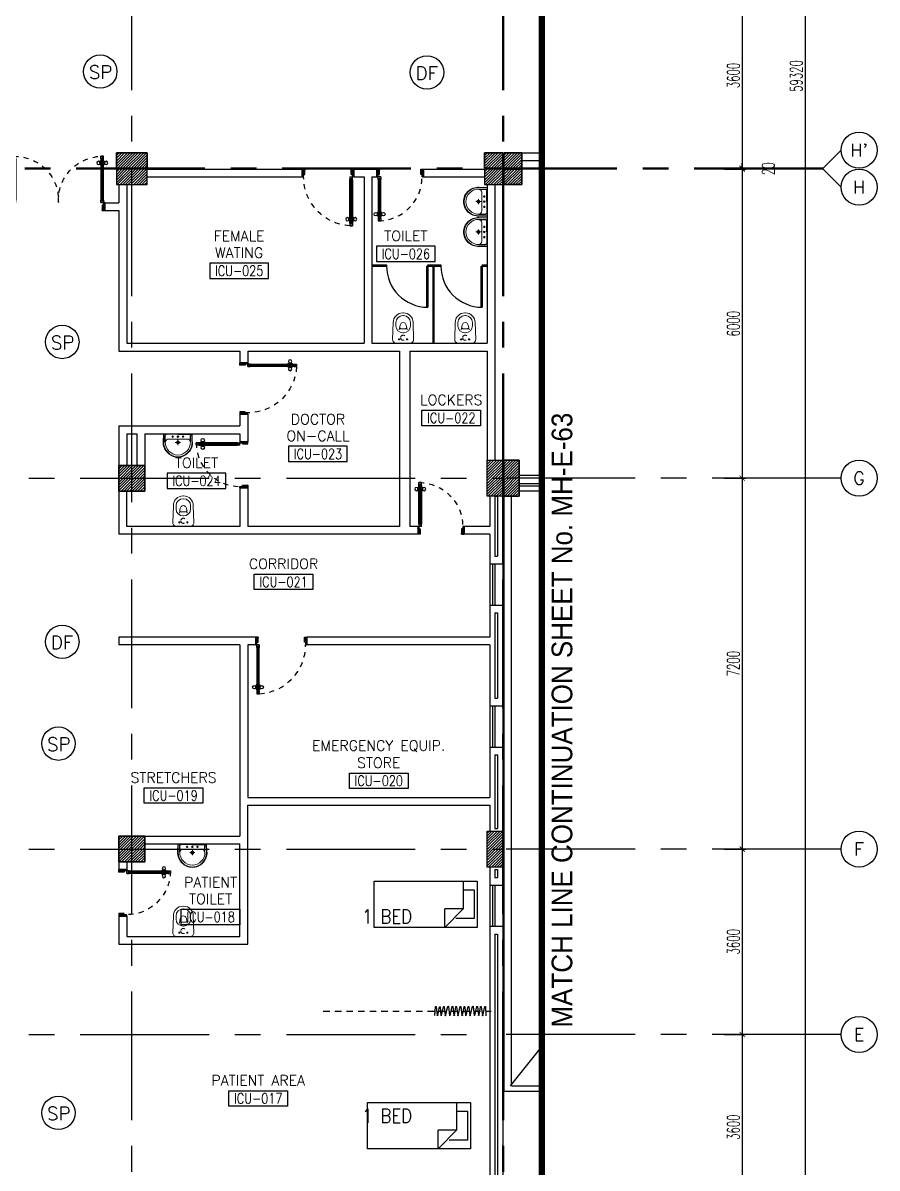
# Model space of a CAD drawing. Extents: x -0.4 to 91.9, y -1.1 to 78.4.
# Drawn here: x 75.28 to 91.86, y 13.96 to 36.19 of the extents above; entities that cross this region are included whole.
import ezdxf
from ezdxf.enums import TextEntityAlignment as Align

# ---------------------------------------------------------------- set-up
doc = ezdxf.new("R2010")
doc.units = 0
doc.header["$MEASUREMENT"] = 0
doc.header["$PDMODE"] = 34
for name, pattern in [('CENTER2', [1.125, 0.75, -0.125, 0.125, -0.125]), ('CENTERX2', [4, 2.5, -0.5, 0.5, -0.5]), ('DASHED', [0.75, 0.5, -0.25]), ('HIDDEN', [0.375, 0.25, -0.125]), ('HIDDEN2', [0.1875, 0.125, -0.0625])]:
    doc.linetypes.add(name, pattern=pattern)
doc.layers.get('0').update_dxf_attribs({"color": 11, "linetype": 'CONTINUOUS'})
doc.layers.get('DEFPOINTS').update_dxf_attribs({"color": 11, "linetype": 'CONTINUOUS'})
for name, color, linetype in [('A_CUBICLE_CURTAINS', 11, 'HIDDEN'), ('AX-CR', 11, 'CONTINUOUS'), ('AX-DIM', 11, 'CONTINUOUS'), ('AX-TXT', 11, 'CONTINUOUS'), ('AXES', 11, 'CENTERX2'), ('COL', 11, 'CONTINUOUS'), ('D_CURTAIN', 11, 'HIDDEN'), ('DOOR', 11, 'CONTINUOUS'), ('E-CLCK', 4, 'CONTINUOUS'), ('E-PA', 4, 'CONTINUOUS'), ('ELEV', 11, 'CONTINUOUS'), ('FIX', 11, 'CONTINUOUS'), ('FUR', 11, 'CONTINUOUS'), ('HAT', 11, 'CONTINUOUS'), ('INSUL', 11, 'CONTINUOUS'), ('PART', 11, 'CONTINUOUS'), ('RM-BOX', 11, 'CONTINUOUS'), ('RM-NAME', 11, 'CONTINUOUS'), ('RM-NO', 11, 'CONTINUOUS'), ('ROOF', 11, 'CONTINUOUS'), ('RS20', 11, 'CONTINUOUS'), ('SHAFT', 11, 'CONTINUOUS'), ('TXT1', 3, 'CONTINUOUS'), ('WALL', 11, 'CONTINUOUS'), ('WIN', 11, 'CONTINUOUS')]:
    doc.layers.add(name, color=color, linetype=linetype)
doc.styles.add('ROMANS', font='ROMANS.shx', dxfattribs={"width": 0.6})
doc.styles.add('RS20', font='ROMANS.shx', dxfattribs={"height": 0.2})
doc.styles.add('TTXT', font='swisse.ttf', dxfattribs={"width": 0.6})
doc.dimstyles.new('STANDARD in', dxfattribs={"dimtxt": 0.24, "dimasz": 0.1, "dimexe": 0.07, "dimexo": 0.05, "dimgap": 0.05, "dimtad": 1, "dimdec": 0, "dimlfac": 1000, "dimzin": 0, "dimdsep": 46, "dimtxsty": 'ROMANS', "dimblk": 'ARCHTICK', "dimcen": 0.05, "dimdle": 0.05, "dimclrd": 7, "dimclre": 7, "dimclrt": 2, "dimadec": 0, "dimazin": 0, "dimtfac": 1, "dimtdec": 0, "dimtmove": 2, "dimatfit": 3, "dimldrblk": 'ARCHTICK', "dimfxl": 0, "dimtolj": 1, "dimtzin": 0, "dimarcsym": 0})

# ---------------------------------------------------------------- blocks, each defined once
blk = doc.blocks.new('*X20')
at = {"color": 0}
for p, q in [((84179, 132651), (84678, 133150)), ((84179, 132704), (84625, 133150)), ((84179, 132757), (84571, 133150)), ((84179, 132810), (84518, 133150)), ((84179, 132864), (84465, 133150)), ((84179, 132917), (84412, 133150)), ((84179, 132970), (84359, 133150)), ((84179, 133023), (84306, 133150)), ((84179, 133076), (84253, 133150)), ((84179, 133129), (84200, 133150)), ((84231, 132650), (84679, 133098)), ((84284, 132650), (84679, 133045)), ((84337, 132650), (84679, 132992)), ((84390, 132650), (84679, 132939)), ((84443, 132650), (84679, 132886)), ((84496, 132650), (84679, 132833)), ((84549, 132650), (84679, 132780)), ((84602, 132650), (84679, 132727)), ((84655, 132650), (84679, 132674))]:
    blk.add_line(p, q, dxfattribs=at)
blk = doc.blocks.new('COL50')
at = {"layer": 'COL'}
blk.add_lwpolyline([(-250, 250), (-250, -250), (250, -250), (250, 250)], close=True, dxfattribs=at)
blk = doc.blocks.new('RM1')
at = {"layer": 'RM-BOX'}
blk.add_lwpolyline([(570, -200), (-570, -200), (-570, -500), (570, -500)], close=True, dxfattribs=at)
at = {"layer": 'RM-NAME', "style": 'ROMANS'}
for tag, p in [('ROOMNAME1', (0, 324)), ('ROOMNAME2', (0, 0))]:
    blk.add_attdef(tag, text='', height=200, dxfattribs=at).set_placement(p, align=Align.MIDDLE)
at = {"layer": 'RM-NO', "style": 'ROMANS', "width": 0.8}
blk.add_attdef('ROOMNO', text='', height=200, dxfattribs=at).set_placement((0, -350), align=Align.MIDDLE)
blk = doc.blocks.new('_ARCHTICK')
at = {"color": 0, "linetype": 'ByBlock', "const_width": 0.15}
blk.add_lwpolyline([(-0.5, -0.5), (0.5, 0.5)], dxfattribs=at)
blk = doc.blocks.new('*D144')
at = {"layer": 'AX-DIM', "color": 7, "lineweight": -2, "ltscale": 0.3}
for p, q in [((88.617, 64.82), (90.53, 64.82)), ((90.46, 64.87), (90.46, 5.45)), ((86.18, 5.5), (90.53, 5.5))]:
    blk.add_line(p, q, dxfattribs=at)
at = {"layer": 'DEFPOINTS', "color": 0, "ltscale": 0.3}
for p in [(88.567, 64.82), (86.13, 5.5), (90.46, 5.5)]:
    blk.add_point(p, dxfattribs=at)
at = {"layer": 'AX-DIM', "color": 7, "lineweight": -2, "ltscale": 0.3, "xscale": 0.1, "yscale": 0.1, "zscale": 0.1}
for p, rotation in [((90.46, 64.82), 90), ((90.46, 5.5), 270)]:
    blk.add_blockref('_ARCHTICK', p, dxfattribs=dict(at, rotation=rotation))
at = {"layer": 'AX-DIM', "color": 2, "ltscale": 0.3, "insert": (90.29, 35.16), "char_height": 0.24, "attachment_point": 5, "rotation": 90, "style": 'ROMANS'}
blk.add_mtext('\\A1;59320', dxfattribs=at)
blk = doc.blocks.new('*D138')
at = {"layer": 'AX-DIM', "color": 7, "lineweight": -2, "ltscale": 0.3}
for p, q in [((88.89, 27.35), (89.31, 27.35)), ((89.24, 27.4), (89.24, 20.1)), ((88.89, 20.15), (89.31, 20.15))]:
    blk.add_line(p, q, dxfattribs=at)
at = {"layer": 'DEFPOINTS', "color": 0, "ltscale": 0.3}
for p in [(88.84, 27.35), (88.84, 20.15), (89.24, 20.15)]:
    blk.add_point(p, dxfattribs=at)
at = {"layer": 'AX-DIM', "color": 7, "lineweight": -2, "ltscale": 0.3, "xscale": 0.1, "yscale": 0.1, "zscale": 0.1}
for p, rotation in [((89.24, 27.35), 90), ((89.24, 20.15), 270)]:
    blk.add_blockref('_ARCHTICK', p, dxfattribs=dict(at, rotation=rotation))
at = {"layer": 'AX-DIM', "color": 2, "ltscale": 0.3, "insert": (89.07, 23.75), "char_height": 0.24, "attachment_point": 5, "rotation": 90, "style": 'ROMANS'}
blk.add_mtext('\\A1;7200', dxfattribs=at)
blk = doc.blocks.new('AXR')
at = {"layer": 'AX-CR'}
blk.add_circle((350, 0), 350, dxfattribs=at)
at = {"layer": 'AX-TXT', "style": 'ROMANS'}
blk.add_attdef('AX', text='', height=250, dxfattribs=at).set_placement((350, 0), align=Align.MIDDLE)
blk = doc.blocks.new('*D137')
at = {"layer": 'AX-DIM', "color": 7, "lineweight": -2, "ltscale": 0.3}
for p, q in [((88.89, 20.15), (89.31, 20.15)), ((89.24, 20.2), (89.24, 16.5)), ((88.89, 16.55), (89.31, 16.55))]:
    blk.add_line(p, q, dxfattribs=at)
at = {"layer": 'DEFPOINTS', "color": 0, "ltscale": 0.3}
for p in [(88.84, 20.15), (88.84, 16.55), (89.24, 16.55)]:
    blk.add_point(p, dxfattribs=at)
at = {"layer": 'AX-DIM', "color": 7, "lineweight": -2, "ltscale": 0.3, "xscale": 0.1, "yscale": 0.1, "zscale": 0.1}
for p, rotation in [((89.24, 20.15), 90), ((89.24, 16.55), 270)]:
    blk.add_blockref('_ARCHTICK', p, dxfattribs=dict(at, rotation=rotation))
at = {"layer": 'AX-DIM', "color": 2, "ltscale": 0.3, "insert": (89.07, 18.35), "char_height": 0.24, "attachment_point": 5, "rotation": 90, "style": 'ROMANS'}
blk.add_mtext('\\A1;3600', dxfattribs=at)
blk = doc.blocks.new('*D136')
at = {"layer": 'AX-DIM', "color": 7, "lineweight": -2, "ltscale": 0.3}
for p, q in [((88.89, 16.55), (89.31, 16.55)), ((89.24, 16.6), (89.24, 12.9)), ((88.89, 12.95), (89.31, 12.95))]:
    blk.add_line(p, q, dxfattribs=at)
at = {"layer": 'DEFPOINTS', "color": 0, "ltscale": 0.3}
for p in [(88.84, 16.55), (88.84, 12.95), (89.24, 12.95)]:
    blk.add_point(p, dxfattribs=at)
at = {"layer": 'AX-DIM', "color": 7, "lineweight": -2, "ltscale": 0.3, "xscale": 0.1, "yscale": 0.1, "zscale": 0.1}
for p, rotation in [((89.24, 16.55), 90), ((89.24, 12.95), 270)]:
    blk.add_blockref('_ARCHTICK', p, dxfattribs=dict(at, rotation=rotation))
at = {"layer": 'AX-DIM', "color": 2, "ltscale": 0.3, "insert": (89.07, 14.75), "char_height": 0.24, "attachment_point": 5, "rotation": 90, "style": 'ROMANS'}
blk.add_mtext('\\A1;3600', dxfattribs=at)
blk = doc.blocks.new('*D135')
at = {"layer": 'AX-DIM', "color": 7, "lineweight": -2, "ltscale": 0.3}
for p, q in [((88.89, 36.97), (89.31, 36.97)), ((89.24, 37.02), (89.24, 33.32)), ((88.89, 33.37), (89.31, 33.37))]:
    blk.add_line(p, q, dxfattribs=at)
at = {"layer": 'DEFPOINTS', "color": 0, "ltscale": 0.3}
for p in [(88.84, 36.97), (88.84, 33.37), (89.24, 33.37)]:
    blk.add_point(p, dxfattribs=at)
at = {"layer": 'AX-DIM', "color": 7, "lineweight": -2, "ltscale": 0.3, "xscale": 0.1, "yscale": 0.1, "zscale": 0.1}
for p, rotation in [((89.24, 36.97), 90), ((89.24, 33.37), 270)]:
    blk.add_blockref('_ARCHTICK', p, dxfattribs=dict(at, rotation=rotation))
at = {"layer": 'AX-DIM', "color": 2, "ltscale": 0.3, "insert": (89.07, 35.17), "char_height": 0.24, "attachment_point": 5, "rotation": 90, "style": 'ROMANS'}
blk.add_mtext('\\A1;3600', dxfattribs=at)
blk = doc.blocks.new('*D134')
at = {"layer": 'AX-DIM', "color": 7, "lineweight": -2, "ltscale": 0.3}
for p, q in [((88.891, 33.37), (89.311, 33.37)), ((89.241, 33.37), (89.241, 33.47)), ((89.241, 33.37), (89.241, 33.35)), ((88.891, 33.35), (89.311, 33.35)), ((89.241, 33.35), (89.241, 33.25))]:
    blk.add_line(p, q, dxfattribs=at)
at = {"layer": 'DEFPOINTS', "color": 0, "ltscale": 0.3}
for p in [(88.841, 33.37), (88.841, 33.35), (89.241, 33.35)]:
    blk.add_point(p, dxfattribs=at)
at = {"layer": 'AX-DIM', "color": 7, "lineweight": -2, "ltscale": 0.3, "xscale": 0.1, "yscale": 0.1, "zscale": 0.1}
for p, rotation in [((89.241, 33.37), 270), ((89.241, 33.35), 90)]:
    blk.add_blockref('_ARCHTICK', p, dxfattribs=dict(at, rotation=rotation))
at = {"layer": 'AX-DIM', "color": 2, "ltscale": 0.3, "insert": (89.746, 33.36), "char_height": 0.24, "attachment_point": 5, "rotation": 90, "style": 'ROMANS'}
blk.add_mtext('\\A1;20', dxfattribs=at)
blk = doc.blocks.new('*D133')
at = {"layer": 'AX-DIM', "color": 7, "lineweight": -2, "ltscale": 0.3}
for p, q in [((89.24, 33.4), (89.24, 27.3)), ((88.89, 33.35), (89.31, 33.35)), ((88.89, 27.35), (89.31, 27.35))]:
    blk.add_line(p, q, dxfattribs=at)
at = {"layer": 'DEFPOINTS', "color": 0, "ltscale": 0.3}
for p in [(88.84, 33.35), (88.84, 27.35), (89.24, 27.35)]:
    blk.add_point(p, dxfattribs=at)
at = {"layer": 'AX-DIM', "color": 7, "lineweight": -2, "ltscale": 0.3, "xscale": 0.1, "yscale": 0.1, "zscale": 0.1}
for p, rotation in [((89.24, 33.35), 90), ((89.24, 27.35), 270)]:
    blk.add_blockref('_ARCHTICK', p, dxfattribs=dict(at, rotation=rotation))
at = {"layer": 'AX-DIM', "color": 2, "ltscale": 0.3, "insert": (89.07, 30.35), "char_height": 0.24, "attachment_point": 5, "rotation": 90, "style": 'ROMANS'}
blk.add_mtext('\\A1;6000', dxfattribs=at)
blk = doc.blocks.new('A$C272A55A0')
at = {"layer": 'DOOR', "color": 0, "linetype": 'ByBlock'}
for p, q in [((0, 900), (0, 1050)), ((50, 1050), (0, 1050)), ((0, 900), (25, 900)), ((25, 950), (50, 950)), ((25, 900), (25, 950)), ((75, 900), (25, 900)), ((25, 850), (25, 900)), ((50, 950), (50, 1050)), ((75, 900), (75, 850)), ((1725, 900), (1775, 900)), ((1725, 900), (1725, 850)), ((1750, 950), (1750, 1050)), ((1750, 1050), (1800, 1050)), ((1775, 950), (1750, 950)), ((1775, 900), (1775, 950)), ((1800, 900), (1775, 900)), ((1775, 850), (1775, 900)), ((1800, 1050), (1800, 900)), ((42, 850), (25, 850)), ((58, 870), (42, 870)), ((42, 870), (42, 850)), ((58, 850), (58, 870)), ((75, 850), (58, 850)), ((1725, 850), (1742, 850)), ((1742, 870), (1758, 870)), ((1742, 850), (1742, 870)), ((1758, 870), (1758, 850)), ((1758, 850), (1775, 850)), ((25, 50), (42, 50)), ((25, 50), (25, 0)), ((25, 0), (75, 0)), ((75, 0), (25, 0)), ((42, 50), (42, 30)), ((42, 30), (58, 30)), ((58, 50), (75, 50)), ((58, 50), (58, 30)), ((75, 50), (75, 0)), ((1718, 160), (1709, 160)), ((1709, 95), (1709, 160)), ((1718, 95), (1709, 95)), ((1725, 173), (1718, 173)), ((1718, 173), (1718, 83)), ((1718, 95), (1718, 160)), ((1725, 83), (1718, 83)), ((1742, 50), (1725, 50)), ((1725, 50), (1725, 0)), ((1775, 0), (1725, 0)), ((1725, 0), (1775, 0)), ((1742, 50), (1742, 30)), ((1758, 30), (1742, 30)), ((1775, 50), (1758, 50)), ((1758, 50), (1758, 30)), ((1775, 173), (1782, 173)), ((1775, 83), (1782, 83)), ((1775, 50), (1775, 0)), ((1782, 173), (1782, 83)), ((1782, 160), (1791, 160)), ((1782, 95), (1782, 160)), ((1782, 95), (1791, 95)), ((1791, 95), (1791, 160))]:
    blk.add_line(p, q, dxfattribs=at)
at = {"layer": 'DOOR', "color": 9, "linetype": 'ByBlock'}
for p, q in [((50, 1050), (0, 1010)), ((50, 1050), (0, 937)), ((50, 1050), (37, 950)), ((1750, 1050), (1800, 1010)), ((1750, 1050), (1800, 937)), ((1750, 1050), (1763, 950))]:
    blk.add_line(p, q, dxfattribs=at)
at = {"layer": 'DOOR', "linetype": 'ByBlock'}
for p, q in [((25, 850), (25, 50)), ((42, 850), (42, 50)), ((58, 850), (58, 50)), ((75, 50), (75, 850)), ((1725, 50), (1725, 850)), ((1742, 850), (1742, 50)), ((1758, 850), (1758, 50)), ((1775, 850), (1775, 50))]:
    blk.add_line(p, q, dxfattribs=at)
at = {"layer": 'DOOR', "color": 0, "linetype": 'ByBlock'}
for centre in [(1676, 128), (1824, 128)]:
    blk.add_circle(centre, 32.4, dxfattribs=at)
at = {"layer": 'DOOR', "color": 9, "linetype": 'ByBlock'}
for centre, radius, start, end in [((50, 1050), 54.4, 203.2074, 270), ((50, 1050), 74.4, 227.7764, 270), ((50, 1050), 94.4, 238.0182, 270), ((50, 1050), 114, 244.0838, 257.3774), ((50, 1050), 134, 248.1598, 259.28), ((50, 1050), 154, 251.1053, 256.2858), ((50, 1050), 34.4, 180, 270), ((50, 1050), 14.4, 180, 270), ((1750, 1050), 14.4, 270, 0), ((1750, 1050), 34.4, 270, 0), ((1750, 1050), 54.4, 270, 336.7926), ((1750, 1050), 74.4, 270, 312.2236), ((1750, 1050), 94.4, 270, 301.9818), ((1750, 1050), 114, 282.6226, 295.9162), ((1750, 1050), 134, 280.72, 291.8402), ((1750, 1050), 154, 283.7142, 288.8947)]:
    blk.add_arc(centre, radius, start, end, dxfattribs=at)
at = {"layer": 'DOOR', "linetype": 'HIDDEN', "ltscale": 0.5}
for centre, start, end in [((50, 851), 268.3174, 3.2965), ((1750, 851), 176.7035, 271.6826)]:
    blk.add_arc(centre, 851, start, end, dxfattribs=at)
at = {"layer": 'WALL', "linetype": 'ByBlock'}
blk.add_line((1800, 900), (1800, 1050), dxfattribs=at)
blk = doc.blocks.new('DOOR90')
at = {"layer": 'DOOR', "color": 0, "linetype": 'ByBlock'}
for p, q in [((-150, 0), (-150, -25)), ((-150, 0), (0, 0)), ((0, -50), (0, 0)), ((-1000, -25), (-1000, -75)), ((-1000, -75), (-1000, -25)), ((-950, -25), (-1000, -25)), ((-950, -75), (-1000, -75)), ((-970, -42), (-970, -58)), ((-950, -42), (-970, -42)), ((-950, -58), (-970, -58)), ((-950, -25), (-950, -42)), ((-950, -58), (-950, -75)), ((-918, -25), (-918, -18)), ((-828, -18), (-918, -18)), ((-918, -75), (-918, -82)), ((-828, -82), (-918, -82)), ((-905, -18), (-905, -9)), ((-905, -9), (-840, -9)), ((-905, -18), (-840, -18)), ((-905, -82), (-905, -91)), ((-905, -82), (-840, -82)), ((-905, -91), (-840, -91)), ((-840, -18), (-840, -9)), ((-840, -82), (-840, -91)), ((-828, -25), (-828, -18)), ((-828, -75), (-828, -82)), ((-200, -42), (-200, -25)), ((-200, -25), (-150, -25)), ((-180, -42), (-200, -42)), ((-200, -75), (-200, -58)), ((-200, -58), (-180, -58)), ((-150, -75), (-200, -75)), ((-180, -58), (-180, -42)), ((-150, -75), (-150, -25)), ((-150, -25), (-100, -25)), ((-100, -25), (-100, -50)), ((-100, -50), (0, -50)), ((-150, -900), (-150, -875)), ((-150, -875), (-100, -875)), ((-100, -850), (0, -850)), ((-100, -875), (-100, -850)), ((0, -850), (0, -900)), ((0, -900), (-150, -900)), ((-150, -900), (0, -900))]:
    blk.add_line(p, q, dxfattribs=at)
at = {"layer": 'DOOR', "color": 9, "linetype": 'ByBlock'}
for p, q in [((0, -50), (-114, 0)), ((0, -50), (-40, 0)), ((0, -50), (-100, -37)), ((0, -850), (-114, -900)), ((0, -850), (-100, -863)), ((0, -850), (-40, -900))]:
    blk.add_line(p, q, dxfattribs=at)
at = {"layer": 'DOOR', "linetype": 'ByBlock'}
for p, q in [((-200, -25), (-950, -25)), ((-200, -42), (-950, -42)), ((-200, -58), (-950, -58)), ((-950, -75), (-200, -75))]:
    blk.add_line(p, q, dxfattribs=at)
at = {"layer": 'DOOR', "color": 0, "linetype": 'ByBlock'}
for centre in [(-873, 24), (-873, -124)]:
    blk.add_circle(centre, 32.4, dxfattribs=at)
at = {"layer": 'DOOR', "color": 9, "linetype": 'ByBlock'}
for centre, radius, start, end in [((0, -50), 154, 161.1053, 166.2858), ((0, -50), 134, 158.1598, 169.28), ((0, -50), 94.4, 148.0182, 180), ((0, -50), 74.4, 137.7764, 180), ((0, -50), 114, 154.0838, 167.3774), ((0, -50), 54.4, 113.2074, 180), ((0, -50), 34.4, 90, 180), ((0, -50), 14.4, 90, 180), ((0, -850), 154, 193.7142, 198.8947), ((0, -850), 134, 190.72, 201.8402), ((0, -850), 94.4, 180, 211.9818), ((0, -850), 74.4, 180, 222.2236), ((0, -850), 54.4, 180, 246.7926), ((0, -850), 34.4, 180, 270), ((0, -850), 14.4, 180, 270)]:
    blk.add_arc(centre, radius, start, end, dxfattribs=at)
at = {"layer": 'DOOR', "linetype": 'HIDDEN', "ltscale": 0.5}
blk.add_arc((-150, -25), 850, 180, 270, dxfattribs=at)
blk = doc.blocks.new('*X29')
at = {"color": 0}
for p, q in [((215909, 139859), (216399, 140350)), ((215909, 139912), (216346, 140350)), ((215909, 139965), (216293, 140350)), ((215909, 140018), (216240, 140350)), ((215909, 140071), (216187, 140350)), ((215909, 140124), (216134, 140350)), ((215909, 140177), (216081, 140350)), ((215909, 140230), (216028, 140350)), ((215909, 140283), (215975, 140350)), ((215909, 140337), (215922, 140350)), ((215952, 139850), (216409, 140306)), ((216005, 139850), (216409, 140253)), ((216058, 139850), (216409, 140200)), ((216111, 139850), (216409, 140147)), ((216164, 139850), (216409, 140094)), ((216217, 139850), (216409, 140041)), ((216270, 139850), (216409, 139988)), ((216323, 139850), (216409, 139935)), ((216376, 139850), (216409, 139882))]:
    blk.add_line(p, q, dxfattribs=at)
blk = doc.blocks.new('C5')
at = {"layer": 'HAT', "linetype": 'ByBlock'}
h = blk.add_hatch(dxfattribs=at)
h.set_pattern_fill('ANSI31', color=256, scale=300, style=0)
h.set_pattern_definition([(45, (-223356.182, -51411.005), (-26.516504, 26.516504), [])])
h.paths.add_polyline_path([(300, 300), (0, 300), (0, 0), (300, 0)])
h.paths.add_polyline_path([(600, 300), (300, 300), (300, 0), (600, 0)])
at = {"layer": 'COL'}
blk.add_lwpolyline([(600, 300), (0, 300), (0, 0), (600, 0)], close=True, dxfattribs=at)
blk = doc.blocks.new('C7')
at = {"layer": 'HAT'}
h = blk.add_hatch(dxfattribs=at)
h.set_pattern_fill('ANSI31', color=256, scale=300, style=0)
h.set_pattern_definition([(45, (-248876.182, -51411.005), (-26.5165043, 26.5165043), [])])
h.paths.add_polyline_path([(350, 300), (250, 300), (0, 300), (0, 0), (350, 0)])
at = {"layer": 'COL'}
blk.add_lwpolyline([(0, 300), (0, 0), (350, 0), (350, 300)], close=True, dxfattribs=at)
blk = doc.blocks.new('C11')
at = {"layer": 'HAT'}
h = blk.add_hatch(dxfattribs=at)
h.set_pattern_fill('ANSI31', color=256, scale=300, style=0)
h.set_pattern_definition([(45, (-248556.182, -75061.005), (-26.5165043, 26.5165043), [])])
h.paths.add_polyline_path([(300, 700), (0, 700), (0, 350), (300, 350)])
h.paths.add_polyline_path([(300, 350), (0, 350), (0, 0), (300, 0)])
at = {"layer": 'COL'}
blk.add_lwpolyline([(300, 700), (300, 0), (0, 0), (0, 700)], close=True, dxfattribs=at)
blk = doc.blocks.new('C11D')
at = {"layer": 'COL', "linetype": 'ByBlock'}
for p in [(-320, 0), (0, 0)]:
    blk.add_blockref('C11', p, dxfattribs=at)
blk = doc.blocks.new('C')
at = {"layer": 'D_CURTAIN'}
for points in [[(0.229, 0.077), (0.229, 0.077, 0.848601), (0.219, 0.076), (0.202, -0.062, -0.855925), (0.192, -0.063), (0.167, 0.072, 0.866955), (0.157, 0.072), (0.144, -0.065, -0.843142), (0.134, -0.066), (0.099, 0.077, 0.845318), (0.089, 0.076), (0.076, -0.066, -0.842227), (0.066, -0.067), (0.029, 0.079, 0.837896), (0.019, 0.078), (0.004, -0.065, -0.84563), (-0.006, -0.065), (-0.04, 0.078, 0.842014), (-0.049, 0.078), (-0.065, -0.063, -0.866148), (-0.075, -0.063), (-0.099, 0.074, 0.854133), (-0.109, 0.074), (-0.129, -0.066, -0.838104), (-0.139, -0.067), (-0.17, 0.077, 0.84026), (-0.18, 0.077), (-0.183, -0.071)], [(0.639, -0.068), (0.628, 0.076, 0.848601), (0.618, 0.076), (0.601, -0.063, -0.855925), (0.591, -0.063), (0.566, 0.071, 0.866955), (0.556, 0.071), (0.542, -0.066, -0.843142), (0.533, -0.066), (0.497, 0.076, 0.845318), (0.488, 0.075), (0.474, -0.067, -0.842227), (0.465, -0.068), (0.427, 0.078, 0.837896), (0.417, 0.078), (0.403, -0.065, -0.84563), (0.393, -0.066), (0.359, 0.078, 0.842014), (0.349, 0.077), (0.334, -0.063, -0.866148), (0.324, -0.064), (0.299, 0.074, 0.854133), (0.29, 0.073), (0.27, -0.067, -0.838104), (0.26, -0.067), (0.229, 0.077, 0.84026), (0.219, 0.076)]]:
    blk.add_lwpolyline(points, format="xyb", dxfattribs=at)
blk = doc.blocks.new('LAV1')
at = {"layer": 'FIX', "linetype": 'DASHED', "lineweight": 20, "ltscale": 0.05}
for p, q in [((0, 170), (0, 270)), ((0, 170), (0, 270)), ((50, 220), (-50, 220))]:
    blk.add_line(p, q, dxfattribs=at)
at = {"layer": 'FIX', "linetype": 'ByBlock', "ltscale": 0.3}
for p, q in [((-280, 210), (-275, 50)), ((-245, 210), (-245, 85)), ((0, 60), (-220, 60)), ((0, 60), (220, 60)), ((245, 210), (245, 85)), ((280, 210), (275, 50))]:
    blk.add_line(p, q, dxfattribs=at)
at = {"layer": 'FIX', "linetype": 'Continuous', "lineweight": 20}
for p, q in [((-275, 210), (-275, 50)), ((0, 50), (-275, 50)), ((0, 50), (-252, 50)), ((0, 155), (-181, 155)), ((0, 155), (181, 155)), ((0, 50), (252, 50)), ((0, 50), (275, 50)), ((275, 210), (275, 50))]:
    blk.add_line(p, q, dxfattribs=at)
at = {"layer": 'FIX', "lineweight": 20}
for p, q in [((16, 107), (-15, 107)), ((0, 92), (0, 123))]:
    blk.add_line(p, q, dxfattribs=at)
for centre, radius in [((0, 220), 29.5), ((0, 220), 22.5), ((0, 107), 15.5)]:
    blk.add_circle(centre, radius, dxfattribs=at)
at = {"layer": 'FIX', "linetype": 'HIDDEN', "lineweight": 20, "ltscale": 0.05}
for centre in [(-100, 107), (100, 107)]:
    blk.add_circle(centre, 12.4, dxfattribs=at)
at = {"layer": 'FIX', "linetype": 'ByBlock', "ltscale": 0.3}
for centre, radius, start, end in [((7, 220), 287, 91.3776, 182.0064), ((-7, 220), 287, 357.9936, 88.6224), ((-220, 85), 24.9, 179.7021, 269.9486), ((220, 85), 24.9, 270.0514, 0.2979)]:
    blk.add_arc(centre, radius, start, end, dxfattribs=at)
at = {"layer": 'FIX', "linetype": 'Continuous', "lineweight": 20}
for centre, radius, start, end in [((8, 217), 283, 91.6988, 181.351), ((8, 212), 253, 91.7328, 180.4884), ((-8, 217), 283, 358.649, 88.3012), ((-8, 212), 253, 359.5116, 88.2672), ((-179, 222), 66.9, 190.2006, 268.0786), ((179, 222), 66.9, 271.9214, 349.7994)]:
    blk.add_arc(centre, radius, start, end, dxfattribs=at)
blk = doc.blocks.new('WC1')
at = {"layer": 'FIX', "lineweight": 20}
for p, q in [((-727, 5), (-727, -5)), ((-674, 5), (-674, -5)), ((-534, 24), (-540, 0)), ((-540, 0), (-534, -24)), ((-210, 204), (-538, 194)), ((-475, 141), (-538, 141)), ((-395, 76), (-490, 60)), ((-339, 5), (-339, -5)), ((-538, -141), (-475, -141)), ((-538, -194), (-210, -204)), ((-490, -60), (-395, -76))]:
    blk.add_line(p, q, dxfattribs=at)
at = {"layer": 'FIX', "linetype": 'Continuous', "lineweight": 20}
blk.add_line((-420, -47), (-420, 45), dxfattribs=at)
at = {"layer": 'FIX', "lineweight": 20}
blk.add_lwpolyline([(-213, -204), (-210, -204, 0.414214), (-137, -131), (-137, 0), (-137, 131, 0.414214), (-210, 204)], format="xyb", dxfattribs=at)
at = {"layer": 'FIX', "linetype": 'HIDDEN2', "lineweight": 20, "ltscale": 0.3}
blk.add_circle((-245, 0), 49.8, dxfattribs=at)
at = {"layer": 'FIX', "linetype": 'HIDDEN', "lineweight": 20, "ltscale": 0.05}
for centre in [(-213, 78), (-213, -77)]:
    blk.add_circle(centre, 11.6, dxfattribs=at)
at = {"layer": 'FIX', "lineweight": 20}
for centre, radius, start, end in [((-538, 5), 189, 90, 180), ((-538, 5), 136, 90, 180), ((-473, -7), 68.2, 128.9242, 152.8468), ((-464, -18), 82, 108.496, 128.9242), ((-475, 5), 136, 360, 90), ((-538, -5), 189, 180, 270), ((-538, -5), 136, 180, 270), ((-473, 7), 68.2, 207.1532, 231.0758), ((-464, 18), 82, 231.0758, 251.504), ((-475, -5), 136, 270, 0)]:
    blk.add_arc(centre, radius, start, end, dxfattribs=at)
at = {"layer": 'FIX', "linetype": 'Continuous', "lineweight": 20}
for centre, start, end in [((-443, 46), 357.6662, 91.6121), ((-442, -46), 268.3879, 2.3338)]:
    blk.add_arc(centre, 22.3, start, end, dxfattribs=at)
blk = doc.blocks.new('DOOR-10')
at = {"layer": 'DOOR', "color": 0, "linetype": 'ByBlock'}
for p, q in [((-83, 1005), (-92, 1005)), ((-92, 1005), (-92, 940)), ((-83, 940), (-92, 940)), ((-76, 1018), (-83, 1018)), ((-83, 928), (-83, 1018)), ((-83, 1005), (-83, 940)), ((-76, 928), (-83, 928)), ((-26, 1100), (-76, 1100)), ((-76, 1100), (-26, 1100)), ((-76, 1050), (-76, 1100)), ((-59, 1050), (-76, 1050)), ((-43, 1070), (-59, 1070)), ((-59, 1050), (-59, 1070)), ((-43, 1050), (-43, 1070)), ((-26, 1050), (-43, 1050)), ((-26, 1050), (-26, 1100)), ((-26, 1018), (-18, 1018)), ((-26, 928), (-18, 928)), ((-18, 928), (-18, 1018)), ((-18, 1005), (-9, 1005)), ((-18, 1005), (-18, 940)), ((-18, 940), (-9, 940)), ((-9, 1005), (-9, 940)), ((-1001, 0), (-1001, 150)), ((-1001, 150), (-976, 150)), ((-1001, 150), (-1001, 0)), ((-951, 0), (-1001, 0)), ((-976, 150), (-976, 100)), ((-976, 100), (-951, 100)), ((-951, 100), (-951, 0)), ((-76, 200), (-59, 200)), ((-76, 150), (-76, 200)), ((-76, 150), (-26, 150)), ((-59, 200), (-59, 180)), ((-59, 180), (-43, 180)), ((-51, 100), (-51, 0)), ((-26, 100), (-51, 100)), ((-51, 0), (-1, 0)), ((-43, 200), (-26, 200)), ((-43, 180), (-43, 200)), ((-26, 200), (-26, 150)), ((-1, 150), (-26, 150)), ((-26, 150), (-26, 100))]:
    blk.add_line(p, q, dxfattribs=at)
at = {"layer": 'DOOR', "linetype": 'ByBlock'}
for p, q in [((-76, 1050), (-76, 200)), ((-59, 200), (-59, 1050)), ((-43, 200), (-43, 1050)), ((-26, 200), (-26, 1050))]:
    blk.add_line(p, q, dxfattribs=at)
at = {"layer": 'DOOR', "color": 9, "linetype": 'ByBlock'}
for p, q in [((-951, 0), (-1001, 114)), ((-951, 0), (-1001, 40)), ((-951, 0), (-964, 100)), ((-51, 0), (-1, 114)), ((-51, 0), (-37, 100)), ((-51, 0), (-1, 40)), ((-1, 0), (-1, 150))]:
    blk.add_line(p, q, dxfattribs=at)
at = {"layer": 'DOOR', "color": 0, "linetype": 'ByBlock'}
for centre in [(-124, 973), (23, 973)]:
    blk.add_circle(centre, 32.4, dxfattribs=at)
at = {"layer": 'DOOR', "linetype": 'HIDDEN', "ltscale": 0.5}
blk.add_arc((-23, 149), 952, 93.1482, 179.9482, dxfattribs=at)
at = {"layer": 'DOOR', "color": 9, "linetype": 'ByBlock'}
for centre, radius, start, end in [((-951, 0), 154, 103.7142, 108.8947), ((-951, 0), 134, 100.72, 111.8402), ((-951, 0), 94.4, 90, 121.9818), ((-951, 0), 74.4, 90, 132.2236), ((-951, 0), 54.4, 90, 156.7926), ((-951, 0), 34.4, 90, 180), ((-951, 0), 14.4, 90, 180), ((-51, 0), 94.4, 58.0182, 90), ((-51, 0), 74.4, 47.7764, 90), ((-51, 0), 54.4, 23.2074, 90), ((-51, 0), 34.4, 0, 90), ((-51, 0), 14.4, 0, 90), ((-51, 0), 134, 68.1598, 79.28), ((-51, 0), 114, 64.0838, 77.3774), ((-51, 0), 154, 71.1053, 76.2858)]:
    blk.add_arc(centre, radius, start, end, dxfattribs=at)

msp = doc.modelspace()

# ---------------------------------------------------------------- linework, layer by layer
at = {"layer": 'A_CUBICLE_CURTAINS', "ltscale": 0.5}
msp.add_line((81.108, 17), (84.3652, 17), dxfattribs=at)
at = {"layer": 'AXES'}
for p, q in [((84.59, -1.1143), (84.59, 77.3484)), ((84.61, -1.1143), (84.61, 77.3484)), ((77.39, -1.1143), (77.39, 59.47)), ((90.8096, 33.37), (91.1596, 33.72)), ((90.8096, 33.37), (73.79, 33.37)), ((90.8096, 33.35), (73.79, 33.35)), ((90.8096, 33.35), (91.1596, 33)), ((68.39, 27.35), (84.59, 27.35)), ((91.1596, 27.35), (84.34, 27.35)), ((68.39, 20.15), (84.59, 20.15)), ((91.1596, 20.15), (84.34, 20.15)), ((68.39, 16.55), (84.3433, 16.55)), ((91.1596, 16.55), (84.34, 16.55))]:
    msp.add_line(p, q, dxfattribs=at)
at = {"layer": 'E-CLCK', "color": 4}
for centre in [(83.121, 35.2283), (76.0402, 24.1749)]:
    msp.add_circle(centre, 0.3243, dxfattribs=at)
at = {"layer": 'E-PA', "color": 4}
for centre in [(76.7777, 35.2461), (76.0402, 29.9956), (75.9659, 22.1968), (75.9659, 15.0278)]:
    msp.add_circle(centre, 0.3243, dxfattribs=at)
at = {"layer": 'ELEV', "linetype": 'CENTER2', "const_width": 0.12}
msp.add_lwpolyline([(85.3496, 3.7939), (85.3496, 67.6321)], dxfattribs=at)
at = {"layer": 'FUR'}
for p, q in [((82.0936, 18.6265), (82.0936, 19.5265)), ((82.0936, 19.5265), (84.0936, 19.5265)), ((83.8219, 19.5265), (83.8219, 18.9877)), ((83.8219, 19.3566), (84.0381, 19.3566)), ((84.0381, 19.3566), (84.0381, 18.7987)), ((84.0936, 19.5265), (84.0936, 18.6265)), ((83.8219, 18.9877), (83.4685, 18.9877)), ((83.4685, 18.6265), (83.4685, 18.9877)), ((83.8219, 18.9877), (83.4685, 18.6265)), ((84.0381, 18.7987), (83.6784, 18.7987)), ((84.0936, 18.6265), (82.0936, 18.6265)), ((81.9639, 14.3284), (81.9639, 15.2284)), ((81.9639, 15.2284), (83.9639, 15.2284)), ((83.6923, 15.2284), (83.6923, 14.6895)), ((83.9639, 15.2284), (83.9639, 14.3284)), ((83.6923, 15.0585), (83.9085, 15.0585)), ((83.9085, 15.0585), (83.9085, 14.5006)), ((83.6923, 14.6895), (83.3389, 14.6895)), ((83.3389, 14.3284), (83.3389, 14.6895)), ((83.6923, 14.6895), (83.3389, 14.3284)), ((83.9085, 14.5006), (83.5488, 14.5006)), ((83.9639, 14.3284), (81.9639, 14.3284))]:
    msp.add_line(p, q, dxfattribs=at)
at = {"layer": 'INSUL'}
for p, q in [((84.91, 27.25), (85.3092, 27.25)), ((84.91, 27.2), (85.3092, 27.2)), ((84.44, 26.997), (84.44, 25.8364)), ((84.443, 27), (84.487, 27)), ((84.49, 26.997), (84.49, 25.8364)), ((84.44, 25.8364), (84.49, 25.8364)), ((84.44, 24.7364), (84.44, 23.0776)), ((84.44, 24.7364), (84.49, 24.7364)), ((84.49, 24.7364), (84.49, 23.0776)), ((84.44, 23.0776), (84.49, 23.0776)), ((84.44, 21.9776), (84.44, 20.55)), ((84.44, 21.9776), (84.49, 21.9776)), ((84.49, 21.9776), (84.49, 20.55)), ((84.44, 20.55), (84.49, 20.55)), ((84.44, 19.75), (84.49, 19.75)), ((84.44, 19.75), (84.44, 19.6)), ((84.44, 19.6), (84.49, 19.6)), ((84.49, 19.75), (84.49, 19.6)), ((84.44, 18.5), (84.44, 13.3)), ((84.44, 18.5), (84.49, 18.5)), ((84.49, 18.5), (84.49, 13.3))]:
    msp.add_line(p, q, dxfattribs=at)
for centre, start, end in [((84.443, 26.997), 90, 180), ((84.487, 26.997), 360, 90)]:
    msp.add_arc(centre, 0.003, start, end, dxfattribs=at)
at = {"layer": 'PART', "linetype": 'ByBlock'}
for p, q in [((82.05, 31.49), (82.335, 31.49)), ((82.05, 31.47), (82.335, 31.47)), ((82.335, 31.49), (82.335, 31.47)), ((83.115, 30.67), (83.115, 31.47)), ((83.115, 31.47), (83.135, 31.47)), ((83.135, 31.49), (83.135, 31.47)), ((83.135, 31.49), (83.39, 31.49)), ((83.135, 31.47), (83.135, 31.49)), ((83.135, 31.47), (83.235, 31.47)), ((83.135, 31.47), (83.135, 30.67)), ((83.235, 31.47), (83.235, 29.97)), ((83.255, 31.47), (83.255, 29.97)), ((83.255, 31.47), (83.39, 31.47)), ((83.39, 31.49), (83.39, 31.47)), ((84.17, 30.67), (84.17, 31.47)), ((84.17, 31.47), (84.19, 31.47)), ((84.17, 31.47), (84.29, 31.47)), ((84.19, 31.49), (84.19, 31.47)), ((84.19, 31.49), (84.29, 31.49)), ((84.19, 31.47), (84.19, 30.67)), ((83.135, 30.67), (83.115, 30.67)), ((84.19, 30.67), (84.17, 30.67))]:
    msp.add_line(p, q, dxfattribs=at)
for centre in [(83.135, 31.47), (84.19, 31.47)]:
    msp.add_arc(centre, 0.8, 180, 270, dxfattribs=at)
at = {"layer": 'ROOF'}
for p, q in [((84.61, 27.1), (84.61, 15.45)), ((84.76, 15.55), (84.76, 27)), ((84.61, 15.45), (85.3092, 15.45)), ((84.76, 15.55), (85.3092, 15.55))]:
    msp.add_line(p, q, dxfattribs=at)
at = {"layer": 'SHAFT'}
msp.add_line((84.74, 15.55), (85.3092, 16.2622), dxfattribs=at)
at = {"layer": 'WALL', "linetype": 'ByBlock'}
for p, q in [((84.59, 33.62), (84.59, 33.1)), ((77.69, 33.35), (80.7, 33.35)), ((77.69, 33.2), (80.7, 33.2)), ((80.7, 33.35), (80.7, 33.2)), ((81.7, 33.35), (81.7, 33.2)), ((81.7, 33.35), (82.15, 33.35)), ((81.7, 33.2), (81.9, 33.2)), ((81.9, 33.2), (81.9, 29.97)), ((82.05, 33.2), (82.05, 33.05)), ((82.05, 33.2), (82.15, 33.2)), ((82.05, 33.2), (82.15, 33.2)), ((82.05, 33.2), (82.05, 29.97)), ((82.15, 33.2), (82.15, 33.35)), ((83.05, 33.2), (83.05, 33.35)), ((83.05, 33.35), (84.24, 33.35)), ((83.05, 33.2), (84.24, 33.2)), ((83.05, 33.2), (84.24, 33.2)), ((77.14, 33.05), (77.14, 32.7)), ((77.29, 33.05), (77.29, 29.97)), ((84.29, 33.05), (84.29, 29.97)), ((84.44, 33.05), (84.44, 27.7)), ((76.865, 32.55), (76.865, 32.7)), ((77.14, 32.55), (77.14, 29.82)), ((77.14, 29.82), (79.49, 29.82)), ((77.29, 29.97), (81.9, 29.97)), ((79.49, 29.82), (79.49, 29.5925)), ((79.64, 29.82), (79.64, 29.5925)), ((79.64, 29.82), (82.59, 29.82)), ((82.05, 29.97), (84.29, 29.97)), ((82.59, 29.82), (82.59, 26.415)), ((82.79, 29.82), (82.79, 26.415)), ((82.79, 29.82), (84.29, 29.82)), ((84.29, 29.82), (84.29, 27.7)), ((79.64, 29.5925), (79.49, 29.5925)), ((79.64, 28.5925), (79.49, 28.5925)), ((79.49, 28.5925), (79.49, 28.365)), ((79.64, 28.5925), (79.64, 28.365)), ((77.14, 28.365), (77.14, 26.265)), ((77.14, 28.365), (79.49, 28.365)), ((79.64, 28.365), (79.64, 28.065)), ((77.29, 28.215), (77.29, 27.6)), ((77.29, 28.215), (77.49, 28.215)), ((77.49, 28.215), (77.49, 27.6)), ((77.64, 28.215), (79.49, 28.215)), ((77.64, 28.215), (77.64, 27.6)), ((79.49, 28.215), (79.49, 28.065)), ((79.49, 28.065), (79.64, 28.065)), ((79.49, 27.165), (79.64, 27.165)), ((79.49, 27.165), (79.49, 26.415)), ((79.64, 27.165), (79.64, 26.415)), ((77.29, 26.415), (77.29, 27.1)), ((84.34, 27), (84.34, 26.415)), ((84.59, 25.6864), (84.59, 27.1)), ((82.94, 26.265), (77.14, 26.265)), ((79.49, 26.415), (77.29, 26.415)), ((82.59, 26.415), (79.64, 26.415)), ((82.94, 26.415), (82.79, 26.415)), ((82.94, 26.415), (82.94, 26.265)), ((84.34, 26.415), (83.84, 26.415)), ((83.84, 26.415), (83.84, 26.265)), ((84.34, 26.265), (83.84, 26.265)), ((84.34, 26.265), (84.34, 25.6864)), ((84.34, 25.6864), (84.59, 25.6864)), ((84.34, 24.8864), (84.59, 24.8864)), ((84.34, 24.8864), (84.34, 24.265)), ((84.5867, 24.7364), (84.59, 24.7364)), ((84.59, 24.8864), (84.59, 22.9276)), ((77.14, 24.265), (77.14, 24.115)), ((79.79, 24.265), (77.14, 24.265)), ((79.79, 24.265), (79.79, 24.115)), ((84.34, 24.265), (80.79, 24.265)), ((80.79, 24.265), (80.79, 24.115)), ((79.49, 24.115), (77.14, 24.115)), ((79.49, 24.115), (79.49, 20.4)), ((79.64, 24.115), (79.64, 21.15)), ((79.79, 24.115), (79.64, 24.115)), ((84.34, 24.115), (80.79, 24.115)), ((84.34, 24.115), (84.34, 22.9276)), ((84.34, 22.9276), (84.59, 22.9276)), ((84.5867, 23.0776), (84.59, 23.0776)), ((84.34, 22.1276), (84.59, 22.1276)), ((84.34, 22.1276), (84.34, 21.15)), ((84.59, 22.1276), (84.59, 20.5)), ((84.5867, 21.9776), (84.59, 21.9776)), ((79.64, 21.15), (84.34, 21.15)), ((79.64, 18.3), (79.64, 21)), ((79.64, 21), (84.34, 21)), ((84.34, 21), (84.34, 20.5)), ((77.64, 20.4), (79.49, 20.4)), ((77.64, 20.25), (79.49, 20.25)), ((79.49, 18.45), (79.49, 20.25)), ((84.34, 19.8), (84.34, 19.45)), ((84.59, 19.8), (84.59, 19.45)), ((84.34, 19.45), (84.59, 19.45)), ((84.34, 18.65), (84.59, 18.65)), ((84.34, 18.65), (84.34, 13.3)), ((84.59, 18.65), (84.59, 13.3)), ((77.14, 18.3), (79.64, 18.3)), ((77.29, 18.45), (79.49, 18.45)), ((84.5867, 16.5), (84.59, 16.5))]:
    msp.add_line(p, q, dxfattribs=at)
at = {"layer": 'WALL'}
for p, q in [((84.96, 33.67), (85.3092, 33.67)), ((84.96, 33.52), (85.3092, 33.52)), ((76.865, 32.7), (77.14, 32.7)), ((76.865, 32.55), (77.14, 32.55)), ((85.3092, 27.4), (84.91, 27.4)), ((85.3092, 27.0988), (84.91, 27.0988)), ((77.14, 19.9), (77.14, 19.75)), ((77.29, 19.9), (77.29, 19.75)), ((77.29, 19.75), (77.14, 19.75)), ((77.29, 18.85), (77.14, 18.85)), ((77.14, 18.85), (77.14, 18.3)), ((77.29, 18.85), (77.29, 18.45))]:
    msp.add_line(p, q, dxfattribs=at)
at = {"layer": 'WALL', "linetype": 'ByBlock', "ltscale": 0.3}
for points in [[(77.09, 33.67), (77.69, 33.67), (77.69, 33.37), (77.09, 33.37)], [(84.24, 33.67), (84.59, 33.67), (84.59, 33.37), (84.24, 33.37)], [(84.61, 33.67), (84.96, 33.67), (84.96, 33.37), (84.61, 33.37)], [(77.69, 33.35), (77.09, 33.35), (77.09, 33.05), (77.69, 33.05)], [(84.24, 33.05), (84.59, 33.05), (84.59, 33.35), (84.24, 33.35)], [(84.61, 33.35), (84.96, 33.35), (84.96, 33.05), (84.61, 33.05)], [(77.64, 27.6), (77.14, 27.6), (77.14, 27.1), (77.64, 27.1)], [(84.29, 27.7), (84.59, 27.7), (84.59, 27), (84.29, 27)], [(84.91, 27.7), (84.61, 27.7), (84.61, 27), (84.91, 27)], [(84.29, 20.5), (84.59, 20.5), (84.59, 19.8), (84.29, 19.8)], [(77.14, 20.4), (77.64, 20.4), (77.64, 19.9), (77.14, 19.9)]]:
    msp.add_lwpolyline(points, close=True, dxfattribs=at)
at = {"layer": 'WIN'}
for p, q in [((84.34, 25.6864), (84.34, 24.8864)), ((84.39, 25.6864), (84.39, 24.8864)), ((84.44, 25.6864), (84.44, 24.8864)), ((84.59, 25.6864), (84.59, 24.8864)), ((84.34, 22.9276), (84.34, 22.1276)), ((84.39, 22.9276), (84.39, 22.1276)), ((84.44, 22.9276), (84.44, 22.1276)), ((84.59, 22.9276), (84.59, 22.1276)), ((84.34, 19.45), (84.34, 18.65)), ((84.39, 19.45), (84.39, 18.65)), ((84.44, 19.45), (84.44, 18.65)), ((84.59, 19.45), (84.59, 18.65))]:
    msp.add_line(p, q, dxfattribs=at)

# ---------------------------------------------------------------- block references
at = {"layer": 'AXES', "xscale": 0.001, "yscale": 0.001, "zscale": 0.001}
for p, values in [((91.1596, 33.72), {'AX': "H'"}), ((91.1596, 33), {'AX': 'H'}), ((91.1596, 27.35), {'AX': 'G'}), ((91.1596, 20.15), {'AX': 'F'}), ((91.1596, 16.55), {'AX': 'E'})]:
    msp.add_blockref('AXR', p, dxfattribs=at).add_auto_attribs(values)
at = {"layer": 'COL', "linetype": 'ByBlock', "xscale": 0.001, "yscale": 0.001, "zscale": 0.001}
for name, p in [('C5', (77.09, 33.37)), ('C7', (84.24, 33.37)), ('C7', (84.61, 33.37)), ('C5', (77.09, 33.05)), ('C7', (84.24, 33.05)), ('C7', (84.61, 33.05)), ('C11D', (84.61, 27)), ('C11', (84.29, 19.8))]:
    msp.add_blockref(name, p, dxfattribs=at)
at = {"layer": 'COL', "yscale": 0.001, "zscale": 0.001}
for p, xscale in [((77.39, 27.35), -0.001), ((77.39, 20.15), 0.001)]:
    msp.add_blockref('COL50', p, dxfattribs=dict(at, xscale=xscale))
at = {"layer": 'D_CURTAIN', "ltscale": 2, "xscale": -1.2, "yscale": 1.2, "zscale": 1.2}
msp.add_blockref('C', (84.0409, 16.9984), dxfattribs=at)
at = {"layer": 'DOOR', "color": 0, "linetype": 'ByBlock', "yscale": 0.001, "zscale": 0.001}
for name, p, xscale, rotation in [('A$C272A55A0', (75.065, 33.6004), -0.001, 180), ('DOOR90', (82.15, 33.35), 0.001, 90), ('DOOR90', (82.94, 26.265), -0.001, 90)]:
    msp.add_blockref(name, p, dxfattribs=dict(at, xscale=xscale, rotation=rotation))
at = {"layer": 'DOOR', "color": 0, "linetype": 'ByBlock', "ltscale": 0.3, "yscale": 0.001, "zscale": 0.001}
for p, xscale, rotation in [((81.7007, 33.35), -0.001, 180), ((79.49, 29.5932), -0.001, 270), ((79.7893, 24.265), 0.001, 180)]:
    msp.add_blockref('DOOR-10', p, dxfattribs=dict(at, xscale=xscale, rotation=rotation))
at = {"layer": 'DOOR', "color": 0, "linetype": 'ByBlock', "yscale": 0.001, "zscale": 0.001}
for p, xscale in [((79.64, 28.065), 0.001), ((77.14, 19.75), -0.001)]:
    msp.add_blockref('DOOR90', p, dxfattribs=dict(at, xscale=xscale))
at = {"layer": 'FIX', "xscale": -0.001, "yscale": 0.001, "zscale": 0.001}
for name, p, rotation in [('LAV1', (84.34, 32.7198), 90), ('LAV1', (84.34, 32.1308), 90), ('WC1', (82.6579, 29.833), 90), ('WC1', (83.8622, 29.833), 90), ('LAV1', (78.2844, 28.265), 180), ('WC1', (78.39, 26.278), 90), ('LAV1', (78.565, 20.3), 180), ('WC1', (78.39, 18.313), 90)]:
    msp.add_blockref(name, p, dxfattribs=dict(at, rotation=rotation))
at = {"layer": 'HAT', "xscale": 0.001, "yscale": 0.001, "zscale": 0.001}
for name, p in [('*X29', (-138.7686, -112.7497)), ('*X20', (-7.0392, -112.7497))]:
    msp.add_blockref(name, p, dxfattribs=at)
at = {"layer": 'RM-NAME', "xscale": 0.001, "yscale": 0.001, "zscale": 0.001}
for p, values in [((79.4733, 31.7276), {'ROOMNO': 'ICU-025', 'ROOMNAME2': 'WATING', 'ROOMNAME1': 'FEMALE'}), ((82.7104, 32.056), {'ROOMNO': 'ICU-026', 'ROOMNAME2': 'TOILET'}), ((81.004, 28.1717), {'ROOMNO': 'ICU-023', 'ROOMNAME2': 'ON-CALL', 'ROOMNAME1': 'DOCTOR'}), ((78.6463, 27.6491), {'ROOMNO': 'ICU-024', 'ROOMNAME2': 'TOILET'})]:
    msp.add_blockref('RM1', p, dxfattribs=at).add_auto_attribs(values)
at = {"layer": 'RM-NAME'}
ref = msp.add_blockref('RM1', (83.5922, 28.8703), dxfattribs=dict(at, xscale=-0.001, yscale=0.001, zscale=0.001))
ref.add_attrib('ROOMNO', 'ICU-022', dxfattribs={"layer": 'RM-NO', "height": 0.2, "style": 'ROMANS', "width": 0.8}).set_placement((83.5922, 28.5203), align=Align.MIDDLE)
ref.add_attrib('ROOMNAME2', 'LOCKERS', dxfattribs={"height": 0.2, "style": 'ROMANS'}).set_placement((83.5922, 28.8703), align=Align.MIDDLE)
ref = msp.add_blockref('RM1', (80.336, 25.6875), dxfattribs=dict(at, xscale=-0.001, yscale=0.001, zscale=0.001))
ref.add_attrib('ROOMNO', 'ICU-021', dxfattribs={"layer": 'RM-NO', "height": 0.2, "style": 'ROMANS', "width": 0.8}).set_placement((80.336, 25.3375), align=Align.MIDDLE)
ref.add_attrib('ROOMNAME2', 'CORRIDOR', dxfattribs={"height": 0.2, "style": 'ROMANS'}).set_placement((80.336, 25.6875), align=Align.MIDDLE)
ref = msp.add_blockref('RM1', (82.1837, 21.8248), dxfattribs=dict(at, xscale=-0.001, yscale=0.001, zscale=0.001))
ref.add_attrib('ROOMNO', 'ICU-020', dxfattribs={"layer": 'RM-NO', "height": 0.2, "style": 'ROMANS', "width": 0.8}).set_placement((82.1837, 21.4748), align=Align.MIDDLE)
ref.add_attrib('ROOMNAME2', 'STORE', dxfattribs={"height": 0.2, "style": 'ROMANS'}).set_placement((82.1837, 21.8248), align=Align.MIDDLE)
ref.add_attrib('ROOMNAME1', 'EMERGENCY EQUIP.', dxfattribs={"height": 0.2, "style": 'ROMANS'}).set_placement((82.1837, 22.1486), align=Align.MIDDLE)
ref = msp.add_blockref('RM1', (78.2003, 21.5379), dxfattribs=dict(at, xscale=-0.001, yscale=0.001, zscale=0.001))
ref.add_attrib('ROOMNO', 'ICU-019', dxfattribs={"layer": 'RM-NO', "height": 0.2, "style": 'ROMANS', "width": 0.8}).set_placement((78.2003, 21.1879), align=Align.MIDDLE)
ref.add_attrib('ROOMNAME2', 'STRETCHERS', dxfattribs={"height": 0.2, "style": 'ROMANS'}).set_placement((78.2003, 21.5379), align=Align.MIDDLE)
ref = msp.add_blockref('RM1', (78.9201, 19.1817), dxfattribs=dict(at, xscale=-0.001, yscale=0.001, zscale=0.001))
ref.add_attrib('ROOMNO', 'ICU-018', dxfattribs={"layer": 'RM-NO', "height": 0.2, "style": 'ROMANS', "width": 0.8}).set_placement((78.9201, 18.8317), align=Align.MIDDLE)
ref.add_attrib('ROOMNAME2', 'TOILET', dxfattribs={"height": 0.2, "style": 'ROMANS'}).set_placement((78.9201, 19.1817), align=Align.MIDDLE)
ref.add_attrib('ROOMNAME1', 'PATIENT', dxfattribs={"height": 0.2, "style": 'ROMANS'}).set_placement((78.9201, 19.5056), align=Align.MIDDLE)
ref = msp.add_blockref('RM1', (79.8441, 15.6584), dxfattribs=dict(at, xscale=-0.001, yscale=0.001, zscale=0.001))
ref.add_attrib('ROOMNO', 'ICU-017', dxfattribs={"layer": 'RM-NO', "height": 0.2, "style": 'ROMANS', "width": 0.8}).set_placement((79.8441, 15.3084), align=Align.MIDDLE)
ref.add_attrib('ROOMNAME2', 'PATIENT AREA', dxfattribs={"height": 0.2, "style": 'ROMANS'}).set_placement((79.8441, 15.6584), align=Align.MIDDLE)

# ---------------------------------------------------------------- texts
at = {"layer": 'E-CLCK', "color": 4, "style": 'ROMANS'}
for p in [(82.8986, 35.0843), (75.8178, 24.0309)]:
    msp.add_text('DF', height=0.26, dxfattribs=at).set_placement(p)
at = {"layer": 'E-PA', "color": 4, "style": 'ROMANS'}
for p in [(76.5553, 35.1022), (75.8178, 29.8517), (75.7436, 22.0529), (75.7436, 14.8839)]:
    msp.add_text('SP', height=0.26, dxfattribs=at).set_placement(p)
at = {"layer": 'RS20', "style": 'RS20', "width": 0.85}
for p in [(82.3445, 18.8421), (82.3445, 14.9687)]:
    msp.add_text('1 BED', height=0.2736, dxfattribs=at).set_placement(p, align=Align.MIDDLE)
at = {"layer": 'TXT1', "color": 6, "style": 'TTXT', "width": 0.9}
msp.add_text('MATCH LINE CONTINUATION SHEET No. MH-E-63', height=0.401182, rotation=90, dxfattribs=at).set_placement((85.9418, 16.6848))

# ---------------------------------------------------------------- dimensions: what is measured, and where the dimension line sits
at = {"layer": 'AX-DIM'}
for base, p1, p2, picture, middle in [((90.4596, 5.5), (88.5674, 64.82), (86.1298, 5.5), '*D144', (90.2896, 35.16)), ((89.2398, 33.37), (88.8398, 36.97), (88.8398, 33.37), '*D135', (89.0698, 35.17)), ((89.2398, 27.35), (88.8398, 33.35), (88.8398, 27.35), '*D133', (89.0698, 30.35)), ((89.2407, 33.35), (88.8407, 33.37), (88.8407, 33.35), '*D134', (89.7457, 33.36)), ((89.2398, 20.15), (88.8398, 27.35), (88.8398, 20.15), '*D138', (89.0698, 23.75)), ((89.2398, 16.55), (88.8398, 20.15), (88.8398, 16.55), '*D137', (89.0698, 18.35)), ((89.2398, 12.95), (88.8398, 16.55), (88.8398, 12.95), '*D136', (89.0698, 14.75))]:
    dim = msp.add_linear_dim(base=base, p1=p1, p2=p2, angle=270, dimstyle='STANDARD in', dxfattribs=at)
    dim.commit()
    dim.dimension.update_dxf_attribs({"geometry": picture, "text_midpoint": middle})

doc.saveas('drawing.dxf')
